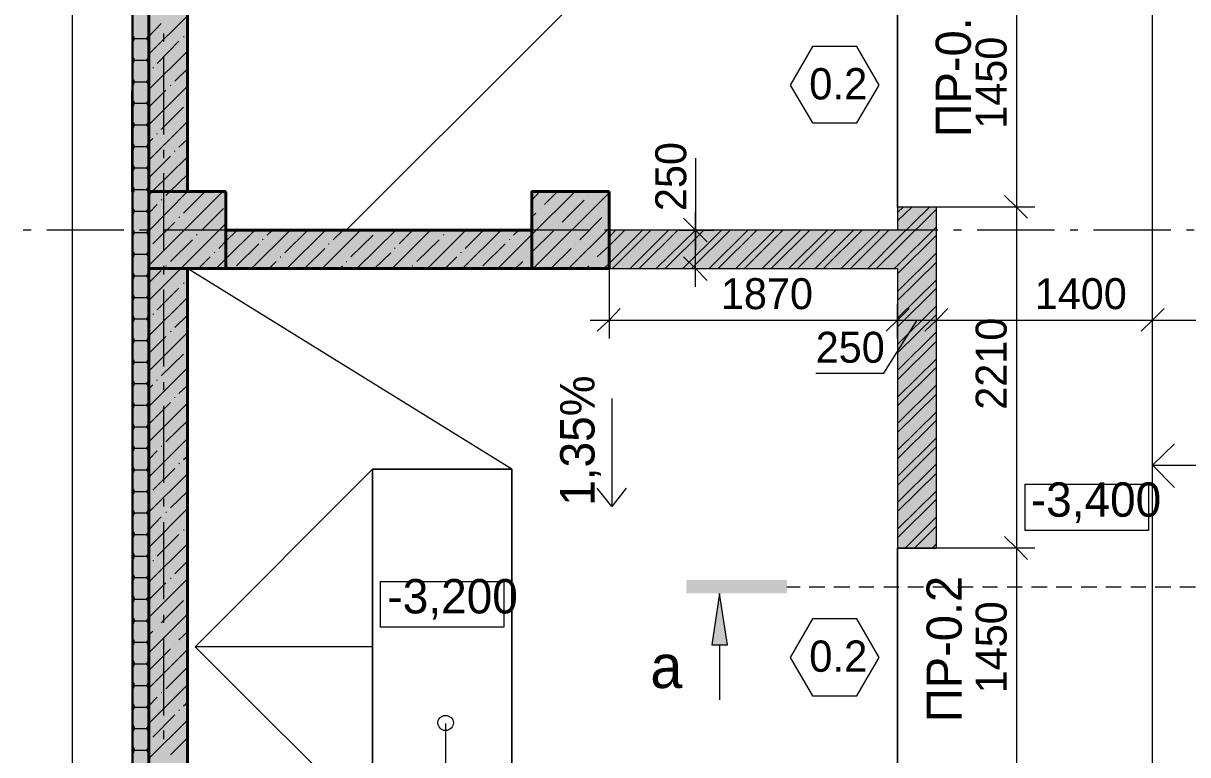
# Model space of a CAD drawing. Header units: millimetres. Extents: x -401725 to 250493, y 305116 to 802890.
# Drawn here: x -375134.015 to -375131.046, y 508981.639 to 508983.505 of the extents above; entities that cross this region are included whole.
import ezdxf

# ---------------------------------------------------------------- set-up
doc = ezdxf.new("R2010")
doc.units = ezdxf.units.MM
doc.layers.add('PDF _Геометрия', color=7, linetype='Continuous', true_color=0x1d1d1d)
doc.layers.add('PDF _Сплошная заливка', color=7, linetype='Continuous', true_color=0xffffff)
doc.layers.add('PDF _Текст', color=7, linetype='Continuous')

msp = doc.modelspace()

# ---------------------------------------------------------------- hatches: boundary and pattern name
at = {"layer": 'PDF _Сплошная заливка', "transparency": 33554559}
h = msp.add_hatch(color=256, dxfattribs=at)
h.paths.add_polyline_path([(-375131.6866, 508981.5958), (-375131.7866, 508981.5958), (-375131.7866, 508980.7725), (-375131.6866, 508980.7725)])
h.paths.add_polyline_path([(-375131.7866, 508983.6074), (-375131.6866, 508983.6074), (-375131.6866, 508984.3757), (-375131.7866, 508984.3757)])
h.paths.add_polyline_path([(-375131.7866, 508982.1658), (-375131.6866, 508982.1658), (-375131.6866, 508983.0358), (-375131.7866, 508983.0358)])
msp.add_hatch(color=7, dxfattribs=at).paths.add_polyline_path([(-375132.2199, 508981.9308), (-375132.2216, 508981.9308), (-375132.2216, 508981.9425), (-375132.2232, 508981.9425), (-375132.2232, 508981.9525), (-375132.2249, 508981.9525), (-375132.2249, 508981.9642), (-375132.2266, 508981.9642), (-375132.2266, 508981.9742), (-375132.2282, 508981.9742), (-375132.2282, 508981.9858), (-375132.2299, 508981.9858), (-375132.2299, 508981.9975), (-375132.2316, 508981.9975), (-375132.2316, 508982.0075), (-375132.2332, 508982.0075), (-375132.2332, 508982.0192), (-375132.2349, 508982.0192), (-375132.2349, 508982.0292), (-375132.2366, 508982.0292), (-375132.2366, 508982.0408), (-375132.2382, 508982.0408), (-375132.2382, 508982.0508), (-375132.2399, 508982.0508), (-375132.2416, 508982.0408), (-375132.2432, 508982.0292), (-375132.2449, 508982.0192), (-375132.2466, 508982.0075), (-375132.2482, 508981.9975), (-375132.2516, 508981.9742), (-375132.2532, 508981.9642), (-375132.2549, 508981.9525), (-375132.2566, 508981.9425), (-375132.2582, 508981.9308), (-375132.2599, 508981.9208), (-375132.2199, 508981.9192)])

# ---------------------------------------------------------------- linework, layer by layer
at = {"layer": 'PDF _Геометрия', "color": 7, "lineweight": 9}
for points in [[(-375112.9847, 508987.9021), (-375112.9847, 508988.0554), (-375133.8905, 508988.0554), (-375133.8905, 508975.6543)], [(-375133.7381, 508987.9021), (-375133.7381, 508975.8076), (-375133.7347, 508975.8076), (-375133.6964, 508975.8076), (-375133.6947, 508975.8076)], [(-375133.7347, 508975.8105), (-375133.7347, 508987.8983)], [(-375133.6964, 508987.86), (-375133.6964, 508975.8505), (-375133.6947, 508975.8505), (-375133.6947, 508983.0752)], [(-375131.1364, 508980.7722), (-375131.1364, 508983.9805), (-375131.6864, 508983.9805), (-375131.6864, 508984.3754)], [(-375131.8764, 508983.9455), (-375132.2231, 508983.9455), (-375132.2231, 508984.2138), (-375132.2231, 508983.9455), (-375133.1914, 508982.9772)], [(-375133.5964, 508983.0754), (-375133.5964, 508984.1771)], [(-375131.6864, 508983.6071), (-375131.7864, 508983.6071), (-375131.7864, 508983.0355)], [(-375131.7864, 508983.0355), (-375131.7864, 508983.6071)], [(-375131.4364, 508983.6071), (-375131.4831, 508983.6071), (-375131.4831, 508983.0355)], [(-375133.6564, 508983.4571), (-375133.6564, 508983.4788)], [(-375133.6564, 508983.2205), (-375133.6564, 508983.4188)], [(-375133.7381, 508983.0754), (-375133.7381, 508983.3321)], [(-375133.5964, 508983.3321), (-375133.5964, 508983.0755)], [(-375133.6564, 508983.1605), (-375133.6564, 508983.1821)], [(-375132.3014, 508983.1605), (-375132.3014, 508982.9855)], [(-375133.6564, 508982.9255), (-375133.6564, 508983.1221)], [(-375133.4981, 508983.0754), (-375133.4981, 508983.0471)], [(-375132.7181, 508983.0121), (-375132.7181, 508983.0754), (-375132.5214, 508983.0754), (-375132.5214, 508983.0121)], [(-375133.4981, 508983.0471), (-375133.4981, 508983.0121)], [(-375131.6864, 508983.0355), (-375131.7864, 508983.0355)], [(-375131.4831, 508983.0355), (-375131.7297, 508983.0355)], [(-375131.6864, 508982.1655), (-375131.6864, 508983.0354)], [(-375131.4364, 508983.0355), (-375131.4831, 508983.0355), (-375131.4831, 508982.1655)], [(-375132.3014, 508982.8321), (-375132.3014, 508983.0238)], [(-375133.9947, 508982.9771), (-375134.0147, 508982.9771)], [(-375133.7581, 508982.9771), (-375133.9547, 508982.9771)], [(-375133.6981, 508982.9771), (-375133.7181, 508982.9771)], [(-375133.4614, 508982.9771), (-375133.6581, 508982.9771)], [(-375132.7181, 508982.9771), (-375133.498, 508982.9771)], [(-375133.4014, 508982.9771), (-375133.4214, 508982.9771)], [(-375133.1647, 508982.9771), (-375133.3614, 508982.9771)], [(-375133.1047, 508982.9771), (-375133.1247, 508982.9771)], [(-375132.8681, 508982.9771), (-375133.0647, 508982.9771)], [(-375132.8081, 508982.9771), (-375132.8297, 508982.9771)], [(-375132.5714, 508982.9771), (-375132.7681, 508982.9771)], [(-375132.5114, 508982.9771), (-375132.5331, 508982.9771)], [(-375131.7864, 508982.9771), (-375132.5214, 508982.9771)], [(-375132.2747, 508982.9771), (-375132.4731, 508982.9771)], [(-375132.3431, 508982.9771), (-375132.3014, 508982.9771), (-375132.2547, 508982.9771)], [(-375132.3014, 508982.9855), (-375132.3014, 508982.9271)], [(-375132.2147, 508982.9771), (-375132.2364, 508982.9771)], [(-375131.9797, 508982.9771), (-375132.1764, 508982.9771)], [(-375131.9181, 508982.9771), (-375131.9397, 508982.9771)], [(-375131.6831, 508982.9771), (-375131.8797, 508982.9771)], [(-375131.6231, 508982.9771), (-375131.6431, 508982.9771)], [(-375131.3864, 508982.9771), (-375131.5831, 508982.9771)], [(-375131.3264, 508982.9771), (-375131.3464, 508982.9771)], [(-375131.0897, 508982.9771), (-375131.2864, 508982.9771)], [(-375131.0297, 508982.9771), (-375131.0497, 508982.9771)], [(-375133.6564, 508982.8638), (-375133.6564, 508982.8855)], [(-375132.7697, 508982.3671), (-375133.5964, 508982.8788)], [(-375133.5964, 508980.7721), (-375133.5964, 508982.8787)], [(-375132.7364, 508982.8788), (-375131.7864, 508982.8788)], [(-375132.5214, 508982.8788), (-375132.5214, 508982.7471), (-375132.5214, 508982.7005)], [(-375132.3431, 508982.8788), (-375132.3014, 508982.8788), (-375132.2547, 508982.8788)], [(-375133.6564, 508982.6288), (-375133.6564, 508982.8254)], [(-375131.7864, 508982.7471), (-375131.7864, 508982.7888)], [(-375131.6864, 508982.7471), (-375131.6864, 508982.7888)], [(-375131.1364, 508982.7471), (-375131.1364, 508982.7888)], [(-375132.5697, 508982.7471), (-375131.7864, 508982.7471)], [(-375131.8214, 508982.6121), (-375131.7364, 508982.7471)], [(-375131.7864, 508982.7005), (-375131.7864, 508982.7471), (-375131.6864, 508982.7471)], [(-375131.6864, 508982.7005), (-375131.6864, 508982.7471), (-375131.1364, 508982.7471)], [(-375131.1364, 508982.7005), (-375131.1364, 508982.7471), (-375130.6947, 508982.7471)], [(-375133.6564, 508982.5688), (-375133.6564, 508982.5888)], [(-375131.9947, 508982.6121), (-375131.8214, 508982.6121)], [(-375133.6564, 508982.3321), (-375133.6564, 508982.5288)], [(-375132.5147, 508982.5471), (-375132.5147, 508982.2721)], [(-375131.1364, 508982.3771), (-375131.0797, 508982.4321)], [(-375131.0797, 508982.3205), (-375131.1364, 508982.3771), (-375130.7431, 508982.3771)], [(-375133.1247, 508982.3671), (-375133.5764, 508981.9138)], [(-375133.1247, 508982.2805), (-375133.1247, 508982.3671), (-375132.7697, 508982.3671), (-375132.7697, 508981.8305)], [(-375132.4781, 508982.3188), (-375132.5147, 508982.2721), (-375132.5514, 508982.3188)], [(-375131.4614, 508982.3288), (-375131.1464, 508982.3288), (-375131.1464, 508982.2105), (-375131.4614, 508982.2105)], [(-375131.4614, 508982.3288), (-375131.4614, 508982.2105)], [(-375133.6564, 508982.2721), (-375133.6564, 508982.2921)], [(-375132.7697, 508981.8305), (-375132.7697, 508981.4621), (-375133.1247, 508981.4621), (-375133.1247, 508982.2804)], [(-375131.7864, 508982.2638), (-375131.7864, 508982.2621)], [(-375133.6564, 508982.0355), (-375133.6564, 508982.2321)], [(-375131.6864, 508982.1655), (-375131.7864, 508982.1655), (-375131.7864, 508980.7722)], [(-375131.7864, 508981.5955), (-375131.7864, 508982.1654)], [(-375131.4831, 508982.1655), (-375131.7297, 508982.1655)], [(-375131.4364, 508982.1655), (-375131.4831, 508982.1655), (-375131.4831, 508981.5955)], [(-375133.1047, 508982.0805), (-375132.7897, 508982.0805), (-375132.7897, 508981.9638), (-375133.1047, 508981.9638)], [(-375133.1047, 508982.0805), (-375133.1047, 508981.9638)], [(-375133.6564, 508981.9755), (-375133.6564, 508981.9955)], [(-375132.9481, 508981.9638), (-375132.9481, 508981.9638)], [(-375133.6564, 508981.7388), (-375133.6564, 508981.9354)], [(-375133.1247, 508981.4621), (-375133.5764, 508981.9138)], [(-375133.1247, 508981.9138), (-375133.5764, 508981.9138)], [(-375132.2397, 508981.9188), (-375132.2397, 508981.7788)], [(-375133.6564, 508981.6788), (-375133.6564, 508981.7005)], [(-375132.9381, 508981.7188), (-375132.9381, 508980.6238)]]:
    msp.add_lwpolyline(points, dxfattribs=at)
at = {"layer": 'PDF _Геометрия', "color": 7, "lineweight": 40}
msp.add_lwpolyline([(-375133.6947, 508983.0754), (-375133.6947, 508984.1771)], dxfattribs=at)
for points in [[(-375133.6947, 508983.0754), (-375133.5964, 508983.0754), (-375133.5964, 508984.1771), (-375133.6947, 508984.1771)], [(-375133.4981, 508983.0754), (-375133.6947, 508983.0754), (-375133.6947, 508982.8788), (-375133.4981, 508982.8788)], [(-375132.5214, 508983.0754), (-375132.7181, 508983.0754), (-375132.7181, 508982.8788), (-375132.5214, 508982.8788)], [(-375132.7181, 508982.9771), (-375133.498, 508982.9771), (-375133.498, 508982.8788), (-375132.7181, 508982.8788)], [(-375133.6947, 508982.8788), (-375133.6947, 508980.7722), (-375133.5964, 508980.7722), (-375133.5964, 508982.8788)]]:
    msp.add_lwpolyline(points, close=True, dxfattribs=at)
at = {"layer": 'PDF _Геометрия', "lineweight": 9}
for points in [[(-375133.6947, 508983.4255), (-375133.5964, 508983.5238)], [(-375133.6947, 508983.4705), (-375133.6631, 508983.5038)], [(-375133.7347, 508983.4721), (-375133.7314, 508983.4655), (-375133.6997, 508983.4655)], [(-375133.7347, 508983.4571), (-375133.7314, 508983.4655)], [(-375133.6997, 508983.4655), (-375133.6964, 508983.4705)], [(-375133.6964, 508983.4605), (-375133.6997, 508983.4655)], [(-375133.6731, 508983.4021), (-375133.6181, 508983.4588)], [(-375133.6064, 508983.4688), (-375133.6047, 508983.4705)], [(-375133.7347, 508983.4171), (-375133.7314, 508983.4105), (-375133.6997, 508983.4105)], [(-375133.6997, 508983.4105), (-375133.6964, 508983.4155)], [(-375133.6947, 508983.3355), (-375133.5964, 508983.4338)], [(-375133.7347, 508983.4021), (-375133.7314, 508983.4105)], [(-375133.6964, 508983.4055), (-375133.6997, 508983.4105)], [(-375133.6847, 508983.3905), (-375133.6831, 508983.3921)], [(-375133.6281, 508983.3571), (-375133.5964, 508983.3888)], [(-375133.7347, 508983.3621), (-375133.7314, 508983.3555), (-375133.6997, 508983.3555)], [(-375133.7347, 508983.3471), (-375133.7314, 508983.3555)], [(-375133.6997, 508983.3555), (-375133.6964, 508983.3605)], [(-375133.6964, 508983.3505), (-375133.6997, 508983.3555)], [(-375133.6947, 508983.2455), (-375133.5964, 508983.3438)], [(-375133.6947, 508983.2905), (-375133.6514, 508983.3338)], [(-375133.6397, 508983.3455), (-375133.6381, 508983.3471)], [(-375133.7347, 508983.3071), (-375133.7314, 508983.3005), (-375133.6997, 508983.3005)], [(-375133.7347, 508983.2921), (-375133.7314, 508983.3005)], [(-375133.6997, 508983.3005), (-375133.6964, 508983.3055)], [(-375133.6964, 508983.2955), (-375133.6997, 508983.3005)], [(-375133.6631, 508983.2338), (-375133.6064, 508983.2904)], [(-375133.7347, 508983.2521), (-375133.7314, 508983.2455), (-375133.6997, 508983.2455)], [(-375133.7347, 508983.2371), (-375133.7314, 508983.2455)], [(-375133.6997, 508983.2455), (-375133.6964, 508983.2505)], [(-375133.6964, 508983.2405), (-375133.6997, 508983.2455)], [(-375133.6947, 508983.1555), (-375133.5964, 508983.2538)], [(-375133.6947, 508983.2005), (-375133.6847, 508983.2105)], [(-375133.6731, 508983.2221), (-375133.6731, 508983.2238)], [(-375133.6181, 508983.1888), (-375133.5964, 508983.2088)], [(-375133.7347, 508983.1971), (-375133.7314, 508983.1905), (-375133.6997, 508983.1905)], [(-375133.7347, 508983.1821), (-375133.7314, 508983.1905)], [(-375133.6997, 508983.1905), (-375133.6964, 508983.1955)], [(-375133.6964, 508983.1855), (-375133.6997, 508983.1905)], [(-375133.6281, 508983.1771), (-375133.6281, 508983.1788)], [(-375133.6947, 508983.1105), (-375133.6397, 508983.1654)], [(-375133.6864, 508983.0754), (-375133.5964, 508983.1638)], [(-375133.7347, 508983.1421), (-375133.7314, 508983.1355), (-375133.6997, 508983.1355)], [(-375133.7347, 508983.1271), (-375133.7314, 508983.1355)], [(-375133.6997, 508983.1355), (-375133.6964, 508983.1405)], [(-375133.6964, 508983.1305), (-375133.6997, 508983.1355)], [(-375133.6414, 508983.0754), (-375133.5964, 508983.1188)], [(-375133.7347, 508983.0871), (-375133.7314, 508983.0805), (-375133.6997, 508983.0805)], [(-375133.7347, 508983.0721), (-375133.7314, 508983.0805)], [(-375133.6997, 508983.0805), (-375133.6964, 508983.0855)], [(-375133.6964, 508983.0754), (-375133.6997, 508983.0805)], [(-375133.6947, 508983.0655), (-375133.6864, 508983.0754)], [(-375133.6947, 508982.9755), (-375133.5964, 508983.0754)], [(-375133.6947, 508982.8871), (-375133.5064, 508983.0754)], [(-375133.6514, 508983.0655), (-375133.6414, 508983.0754)], [(-375133.6064, 508983.0205), (-375133.5514, 508983.0754)], [(-375132.7181, 508983.0538), (-375132.6981, 508983.0754)], [(-375132.7181, 508982.9655), (-375132.6081, 508983.0754)], [(-375132.7147, 508982.8788), (-375132.5214, 508983.0721)], [(-375132.6864, 508983.0421), (-375132.6531, 508983.0754)], [(-375132.5731, 508983.0655), (-375132.5731, 508983.0655)], [(-375133.7347, 508983.0321), (-375133.7314, 508983.0255), (-375133.6997, 508983.0255)], [(-375133.6997, 508983.0255), (-375133.6964, 508983.0305)], [(-375133.6947, 508983.0205), (-375133.6731, 508983.0421)], [(-375133.6631, 508983.0538), (-375133.6614, 508983.0555)], [(-375133.5614, 508982.9755), (-375133.5047, 508983.0321)], [(-375132.6964, 508983.0321), (-375132.6964, 508983.0321)], [(-375132.6414, 508982.9971), (-375132.5847, 508983.0538)], [(-375133.7347, 508983.0171), (-375133.7314, 508983.0255)], [(-375133.6964, 508983.0205), (-375133.6997, 508983.0255)], [(-375133.6181, 508983.0088), (-375133.6164, 508983.0105)], [(-375132.7181, 508983.0105), (-375132.7081, 508983.0205)], [(-375132.5964, 508982.9521), (-375132.5397, 508983.0088)], [(-375132.5281, 508983.0205), (-375132.5281, 508983.0205)], [(-375133.7347, 508982.9771), (-375133.7314, 508982.9705), (-375133.6997, 508982.9705)], [(-375133.7347, 508982.9621), (-375133.7314, 508982.9705)], [(-375133.6997, 508982.9705), (-375133.6964, 508982.9755)], [(-375133.6964, 508982.9655), (-375133.6997, 508982.9705)], [(-375133.6847, 508982.9421), (-375133.6281, 508982.9971)], [(-375133.6131, 508982.8788), (-375133.4981, 508982.9938)], [(-375133.4981, 508982.9038), (-375133.4247, 508982.9771)], [(-375133.4981, 508982.9488), (-375133.4697, 508982.9771)], [(-375133.4331, 508982.8788), (-375133.3347, 508982.9771)], [(-375133.3931, 508982.9638), (-375133.3797, 508982.9771)], [(-375133.3481, 508982.9188), (-375133.2914, 508982.9754)], [(-375133.3431, 508982.8788), (-375133.2447, 508982.9771)], [(-375133.2531, 508982.8788), (-375133.1547, 508982.9771)], [(-375133.2247, 508982.9521), (-375133.1997, 508982.9771)], [(-375133.1647, 508982.8788), (-375133.0647, 508982.9771)], [(-375133.1114, 508982.9755), (-375133.1114, 508982.9771)], [(-375133.0747, 508982.8788), (-375132.9764, 508982.9771)], [(-375133.0564, 508982.9421), (-375133.0214, 508982.9771)], [(-375132.9847, 508982.8788), (-375132.8864, 508982.9771)], [(-375132.9331, 508982.9755), (-375132.9314, 508982.9771)], [(-375132.8947, 508982.8788), (-375132.7964, 508982.9771)], [(-375132.8881, 508982.9305), (-375132.8414, 508982.9771)], [(-375132.7647, 508982.9638), (-375132.7514, 508982.9771)], [(-375132.7197, 508982.9188), (-375132.7181, 508982.9205), (-375132.6631, 508982.9754)], [(-375132.6514, 508982.9871), (-375132.6514, 508982.9871)], [(-375132.6247, 508982.8788), (-375132.5214, 508982.9821)], [(-375133.6397, 508982.8971), (-375133.5831, 508982.9521)], [(-375133.5731, 508982.9638), (-375133.5714, 508982.9655)], [(-375133.5164, 508982.9305), (-375133.4981, 508982.9488)], [(-375133.4714, 508982.8855), (-375133.4147, 508982.9421)], [(-375133.4047, 508982.9521), (-375133.4031, 508982.9538)], [(-375133.2364, 508982.9421), (-375133.2347, 508982.9421)], [(-375133.1797, 508982.9088), (-375133.1231, 508982.9638)], [(-375133.0114, 508982.8971), (-375132.9547, 508982.9521)], [(-375132.9431, 508982.9638), (-375132.9431, 508982.9655)], [(-375132.8431, 508982.8855), (-375132.7864, 508982.9421)], [(-375132.8047, 508982.8788), (-375132.7181, 508982.9654)], [(-375132.7747, 508982.9521), (-375132.7747, 508982.9538)], [(-375132.6064, 508982.9421), (-375132.6064, 508982.9421)], [(-375133.7347, 508982.9221), (-375133.7314, 508982.9155), (-375133.6997, 508982.9155)], [(-375133.7347, 508982.9071), (-375133.7314, 508982.9155)], [(-375133.6997, 508982.9155), (-375133.6964, 508982.9205)], [(-375133.6964, 508982.9105), (-375133.6997, 508982.9155)], [(-375133.6947, 508982.9305), (-375133.6947, 508982.9321)], [(-375133.5281, 508982.9188), (-375133.5264, 508982.9205)], [(-375133.2981, 508982.8788), (-375133.2464, 508982.9304)], [(-375133.1197, 508982.8788), (-375133.0781, 508982.9188)], [(-375133.0681, 508982.9305), (-375133.0664, 508982.9321)], [(-375132.8981, 508982.9188), (-375132.8981, 508982.9205)], [(-375132.6697, 508982.8788), (-375132.6181, 508982.9304)], [(-375132.5514, 508982.9088), (-375132.5214, 508982.9371)], [(-375133.6514, 508982.8855), (-375133.6497, 508982.8871)], [(-375133.5681, 508982.8788), (-375133.5381, 508982.9088)], [(-375133.5231, 508982.8788), (-375133.4981, 508982.9038)], [(-375133.3881, 508982.8788), (-375133.3697, 508982.8971)], [(-375133.3597, 508982.9088), (-375133.3581, 508982.9088)], [(-375133.2081, 508982.8788), (-375133.2014, 508982.8855)], [(-375133.1914, 508982.8971), (-375133.1897, 508982.8971)], [(-375133.0231, 508982.8855), (-375133.0214, 508982.8871)], [(-375132.9397, 508982.8788), (-375132.9097, 508982.9088)], [(-375132.7597, 508982.8788), (-375132.7414, 508982.8971)], [(-375132.7297, 508982.9088), (-375132.7297, 508982.9088)], [(-375132.5797, 508982.8788), (-375132.5731, 508982.8855)], [(-375132.5614, 508982.8971), (-375132.5614, 508982.8971)], [(-375132.5347, 508982.8788), (-375132.5214, 508982.8921)], [(-375133.7347, 508982.8671), (-375133.7314, 508982.8605), (-375133.6997, 508982.8605)], [(-375133.7347, 508982.8521), (-375133.7314, 508982.8605)], [(-375133.6997, 508982.8605), (-375133.6964, 508982.8655)], [(-375133.6964, 508982.8555), (-375133.6997, 508982.8605)], [(-375133.6947, 508982.7971), (-375133.6131, 508982.8788)], [(-375133.6947, 508982.8421), (-375133.6631, 508982.8738)], [(-375133.6731, 508982.7738), (-375133.6181, 508982.8288)], [(-375133.6064, 508982.8405), (-375133.6047, 508982.8421)], [(-375133.7347, 508982.8121), (-375133.7314, 508982.8055), (-375133.6997, 508982.8055)], [(-375133.7347, 508982.7971), (-375133.7314, 508982.8055)], [(-375133.6997, 508982.8055), (-375133.6964, 508982.8105)], [(-375133.6964, 508982.8005), (-375133.6997, 508982.8055)], [(-375133.6947, 508982.7071), (-375133.5964, 508982.8054)], [(-375133.6847, 508982.7621), (-375133.6831, 508982.7638)], [(-375133.7347, 508982.7571), (-375133.7314, 508982.7505), (-375133.6997, 508982.7505)], [(-375133.7347, 508982.7421), (-375133.7314, 508982.7505)], [(-375133.6997, 508982.7505), (-375133.6964, 508982.7555)], [(-375133.6964, 508982.7455), (-375133.6997, 508982.7505)], [(-375133.6281, 508982.7288), (-375133.5964, 508982.7604)], [(-375133.7347, 508982.7021), (-375133.7314, 508982.6955), (-375133.6997, 508982.6955)], [(-375133.6947, 508982.6171), (-375133.5964, 508982.7154)], [(-375133.6947, 508982.6621), (-375133.6514, 508982.7054)], [(-375133.6397, 508982.7171), (-375133.6381, 508982.7188)], [(-375133.7347, 508982.6871), (-375133.7314, 508982.6955)], [(-375133.6997, 508982.6955), (-375133.6964, 508982.7005)], [(-375133.6964, 508982.6905), (-375133.6997, 508982.6955)], [(-375133.7347, 508982.6471), (-375133.7314, 508982.6405), (-375133.6997, 508982.6405)], [(-375133.6997, 508982.6405), (-375133.6964, 508982.6455)], [(-375133.6631, 508982.6055), (-375133.6064, 508982.6604)], [(-375133.7347, 508982.6321), (-375133.7314, 508982.6405)], [(-375133.6964, 508982.6355), (-375133.6997, 508982.6405)], [(-375133.6947, 508982.5271), (-375133.5964, 508982.6254)], [(-375133.7347, 508982.5921), (-375133.7314, 508982.5855), (-375133.6997, 508982.5855)], [(-375133.7347, 508982.5771), (-375133.7314, 508982.5855)], [(-375133.6997, 508982.5855), (-375133.6964, 508982.5905)], [(-375133.6964, 508982.5805), (-375133.6997, 508982.5855)], [(-375133.6731, 508982.5938), (-375133.6731, 508982.5955)], [(-375133.6947, 508982.5721), (-375133.6847, 508982.5821)], [(-375133.6181, 508982.5605), (-375133.5964, 508982.5805)], [(-375133.7347, 508982.5371), (-375133.7314, 508982.5305), (-375133.6997, 508982.5305)], [(-375133.7347, 508982.5221), (-375133.7314, 508982.5305)], [(-375133.6997, 508982.5305), (-375133.6964, 508982.5355)], [(-375133.6964, 508982.5255), (-375133.6997, 508982.5305)], [(-375133.6947, 508982.4821), (-375133.6397, 508982.5371)], [(-375133.6947, 508982.4371), (-375133.5964, 508982.5354)], [(-375133.6281, 508982.5488), (-375133.6281, 508982.5505)], [(-375133.7347, 508982.4821), (-375133.7314, 508982.4755), (-375133.6997, 508982.4755)], [(-375133.7347, 508982.4671), (-375133.7314, 508982.4755)], [(-375133.6997, 508982.4755), (-375133.6964, 508982.4805)], [(-375133.6964, 508982.4705), (-375133.6997, 508982.4755)], [(-375133.6514, 508982.4371), (-375133.5964, 508982.4904)], [(-375133.6947, 508982.3471), (-375133.5964, 508982.4454)], [(-375133.7347, 508982.4271), (-375133.7314, 508982.4205), (-375133.6997, 508982.4205)], [(-375133.7347, 508982.4121), (-375133.7314, 508982.4205)], [(-375133.6997, 508982.4205), (-375133.6964, 508982.4255)], [(-375133.6964, 508982.4155), (-375133.6997, 508982.4205)], [(-375133.6947, 508982.3921), (-375133.6731, 508982.4138)], [(-375133.6631, 508982.4255), (-375133.6614, 508982.4255)], [(-375133.6181, 508982.3805), (-375133.6164, 508982.3821)], [(-375133.6064, 508982.3921), (-375133.5964, 508982.4005)], [(-375133.7347, 508982.3721), (-375133.7314, 508982.3655), (-375133.6997, 508982.3655)], [(-375133.7347, 508982.3571), (-375133.7314, 508982.3655)], [(-375133.6997, 508982.3655), (-375133.6964, 508982.3705)], [(-375133.6964, 508982.3605), (-375133.6997, 508982.3655)], [(-375133.6947, 508982.2571), (-375133.5964, 508982.3554)], [(-375133.6847, 508982.3138), (-375133.6281, 508982.3688)], [(-375133.7347, 508982.3171), (-375133.7314, 508982.3105), (-375133.6997, 508982.3105)], [(-375133.7347, 508982.3021), (-375133.7314, 508982.3105)], [(-375133.6997, 508982.3105), (-375133.6964, 508982.3155)], [(-375133.6964, 508982.3055), (-375133.6997, 508982.3105)], [(-375133.6947, 508982.3021), (-375133.6947, 508982.3021)], [(-375133.6397, 508982.2688), (-375133.5964, 508982.3104)], [(-375133.7347, 508982.2621), (-375133.7314, 508982.2555), (-375133.6997, 508982.2555)], [(-375133.6997, 508982.2555), (-375133.6964, 508982.2605)], [(-375133.6947, 508982.1671), (-375133.5964, 508982.2671)], [(-375133.6514, 508982.2571), (-375133.6497, 508982.2571)], [(-375133.7347, 508982.2471), (-375133.7314, 508982.2555)], [(-375133.6964, 508982.2505), (-375133.6997, 508982.2555)], [(-375133.6947, 508982.2121), (-375133.6631, 508982.2454)], [(-375133.7347, 508982.2088), (-375133.7314, 508982.2005), (-375133.6997, 508982.2005)], [(-375133.7347, 508982.1921), (-375133.7314, 508982.2005)], [(-375133.6997, 508982.2005), (-375133.6964, 508982.2055)], [(-375133.6964, 508982.1955), (-375133.6997, 508982.2005)], [(-375133.6731, 508982.1455), (-375133.6181, 508982.2004)], [(-375133.6064, 508982.2121), (-375133.6047, 508982.2121)], [(-375133.6947, 508982.0788), (-375133.5964, 508982.1771)], [(-375133.7347, 508982.1538), (-375133.7314, 508982.1455), (-375133.6997, 508982.1455)], [(-375133.7347, 508982.1371), (-375133.7314, 508982.1455)], [(-375133.6997, 508982.1455), (-375133.6964, 508982.1505)], [(-375133.6964, 508982.1405), (-375133.6997, 508982.1455)], [(-375133.6847, 508982.1338), (-375133.6831, 508982.1338)], [(-375133.6281, 508982.1005), (-375133.5964, 508982.1321)], [(-375133.7347, 508982.0988), (-375133.7314, 508982.0905), (-375133.6997, 508982.0905)], [(-375133.7347, 508982.0821), (-375133.7314, 508982.0905)], [(-375133.6997, 508982.0905), (-375133.6964, 508982.0955)], [(-375133.6964, 508982.0855), (-375133.6997, 508982.0905)], [(-375133.6947, 508981.9888), (-375133.5964, 508982.0871)], [(-375133.6397, 508982.0888), (-375133.6381, 508982.0888)], [(-375133.6947, 508982.0338), (-375133.6514, 508982.0771)], [(-375133.7347, 508982.0438), (-375133.7314, 508982.0355), (-375133.6997, 508982.0355)], [(-375133.7347, 508982.0271), (-375133.7314, 508982.0355)], [(-375133.6997, 508982.0355), (-375133.6964, 508982.0405)], [(-375133.6964, 508982.0305), (-375133.6997, 508982.0355)], [(-375133.6631, 508981.9755), (-375133.6064, 508982.0321)], [(-375133.6947, 508981.8988), (-375133.5964, 508981.9971)], [(-375133.7347, 508981.9888), (-375133.7314, 508981.9805), (-375133.6997, 508981.9805)], [(-375133.7347, 508981.9721), (-375133.7314, 508981.9805)], [(-375133.6997, 508981.9805), (-375133.6964, 508981.9855)], [(-375133.6964, 508981.9755), (-375133.6997, 508981.9805)], [(-375133.6731, 508981.9655), (-375133.6731, 508981.9655)], [(-375133.7347, 508981.9338), (-375133.7314, 508981.9255), (-375133.6997, 508981.9255)], [(-375133.6997, 508981.9255), (-375133.6964, 508981.9305)], [(-375133.6947, 508981.9438), (-375133.6847, 508981.9538)], [(-375133.6181, 508981.9321), (-375133.5964, 508981.9521)], [(-375133.7347, 508981.9171), (-375133.7314, 508981.9255)], [(-375133.6964, 508981.9205), (-375133.6997, 508981.9255)], [(-375133.6947, 508981.8538), (-375133.6397, 508981.9088)], [(-375133.6947, 508981.8088), (-375133.5964, 508981.9071)], [(-375133.6281, 508981.9205), (-375133.6281, 508981.9205)], [(-375133.7347, 508981.8788), (-375133.7314, 508981.8705), (-375133.6997, 508981.8705)], [(-375133.7347, 508981.8621), (-375133.7314, 508981.8705)], [(-375133.6997, 508981.8705), (-375133.6964, 508981.8755)], [(-375133.6964, 508981.8655), (-375133.6997, 508981.8705)], [(-375133.6514, 508981.8071), (-375133.5964, 508981.8621)], [(-375133.7347, 508981.8238), (-375133.7314, 508981.8155), (-375133.6997, 508981.8155)], [(-375133.7347, 508981.8071), (-375133.7314, 508981.8155)], [(-375133.6997, 508981.8155), (-375133.6964, 508981.8205)], [(-375133.6964, 508981.8105), (-375133.6997, 508981.8155)], [(-375133.6947, 508981.7188), (-375133.5964, 508981.8171)], [(-375133.6947, 508981.7638), (-375133.6731, 508981.7855)], [(-375133.6631, 508981.7971), (-375133.6614, 508981.7971)], [(-375133.7347, 508981.7688), (-375133.7314, 508981.7605), (-375133.6997, 508981.7605)], [(-375133.7347, 508981.7521), (-375133.7314, 508981.7605)], [(-375133.6997, 508981.7605), (-375133.6964, 508981.7655)], [(-375133.6964, 508981.7555), (-375133.6997, 508981.7605)], [(-375133.6181, 508981.7521), (-375133.6164, 508981.7521)], [(-375133.6064, 508981.7638), (-375133.5964, 508981.7721)], [(-375133.6947, 508981.6288), (-375133.5964, 508981.7271)], [(-375133.6847, 508981.6838), (-375133.6281, 508981.7404)], [(-375133.7347, 508981.7138), (-375133.7314, 508981.7055), (-375133.6997, 508981.7055)], [(-375133.7347, 508981.6971), (-375133.7314, 508981.7055)], [(-375133.6997, 508981.7055), (-375133.6964, 508981.7105)], [(-375133.6964, 508981.7005), (-375133.6997, 508981.7055)], [(-375133.6947, 508981.6738), (-375133.6947, 508981.6738)], [(-375133.6397, 508981.6388), (-375133.5964, 508981.6821)], [(-375133.7347, 508981.6588), (-375133.7314, 508981.6505), (-375133.6997, 508981.6505)], [(-375133.7347, 508981.6421), (-375133.7314, 508981.6505)], [(-375133.6997, 508981.6505), (-375133.6964, 508981.6555)], [(-375133.6964, 508981.6455), (-375133.6997, 508981.6505)]]:
    msp.add_lwpolyline(points, dxfattribs=at)
at = {"layer": 'PDF _Геометрия', "color": 7, "lineweight": 9}
for points in [[(-375132.0597, 508983.3471), (-375132.0031, 508983.2505), (-375131.8897, 508983.2505), (-375131.8331, 508983.3471), (-375131.8897, 508983.4454), (-375132.0031, 508983.4454)], [(-375132.7697, 508982.3671), (-375133.1247, 508982.3671), (-375133.1247, 508981.4622), (-375132.7697, 508981.4622)], [(-375132.2197, 508981.9188), (-375132.2397, 508982.0504), (-375132.2597, 508981.9188)], [(-375132.0597, 508981.8871), (-375132.0031, 508981.7888), (-375131.8897, 508981.7888), (-375131.8331, 508981.8871), (-375131.8897, 508981.9854), (-375132.0031, 508981.9854)]]:
    msp.add_lwpolyline(points, close=True, dxfattribs=at)
at = {"layer": 'PDF _Геометрия', "color": 7, "lineweight": 18}
for points in [[(-375131.4547, 508983.0071), (-375131.4831, 508983.0355), (-375131.5131, 508983.0654)], [(-375132.3314, 508983.0071), (-375132.3014, 508982.9771), (-375132.2714, 508982.9471)], [(-375132.3314, 508982.9088), (-375132.3014, 508982.8788), (-375132.2714, 508982.8488)], [(-375132.4931, 508982.7771), (-375132.5214, 508982.7471), (-375132.5514, 508982.7188)], [(-375131.7564, 508982.7771), (-375131.7864, 508982.7471), (-375131.8147, 508982.7188)], [(-375131.6581, 508982.7771), (-375131.6864, 508982.7471), (-375131.7164, 508982.7188)], [(-375131.1064, 508982.7771), (-375131.1364, 508982.7471), (-375131.1647, 508982.7188)], [(-375131.4547, 508982.1371), (-375131.4831, 508982.1655), (-375131.5131, 508982.1954)]]:
    msp.add_lwpolyline(points, dxfattribs=at)
at = {"layer": 'PDF _Геометрия', "color": 24, "lineweight": 9, "true_color": 0x8f1d1d}
for points in [[(-375131.7864, 508983.0221), (-375131.7714, 508983.0355)], [(-375131.7864, 508982.9555), (-375131.7047, 508983.0354)], [(-375131.7864, 508983.0005), (-375131.7497, 508983.0354)], [(-375131.7864, 508982.9321), (-375131.6864, 508983.0304)], [(-375132.5214, 508982.9588), (-375132.5047, 508982.9771)], [(-375132.5214, 508982.8921), (-375132.4364, 508982.9771)], [(-375132.5214, 508982.9371), (-375132.4814, 508982.9771)], [(-375132.5131, 508982.8788), (-375132.4147, 508982.9771)], [(-375132.4681, 508982.8788), (-375132.3697, 508982.9771)], [(-375132.4447, 508982.8788), (-375132.3464, 508982.9771)], [(-375132.4014, 508982.8788), (-375132.3014, 508982.9771)], [(-375132.3781, 508982.8788), (-375132.2797, 508982.9771)], [(-375132.3331, 508982.8788), (-375132.2347, 508982.9771)], [(-375132.3114, 508982.8788), (-375132.2131, 508982.9771)], [(-375132.2664, 508982.8788), (-375132.1681, 508982.9771)], [(-375132.2431, 508982.8788), (-375132.1447, 508982.9771)], [(-375132.1981, 508982.8788), (-375132.0997, 508982.9771)], [(-375132.1764, 508982.8788), (-375132.0781, 508982.9771)], [(-375132.1314, 508982.8788), (-375132.0331, 508982.9771)], [(-375132.1081, 508982.8788), (-375132.0097, 508982.9771)], [(-375132.0631, 508982.8788), (-375131.9647, 508982.9771)], [(-375132.0414, 508982.8788), (-375131.9431, 508982.9771)], [(-375131.9964, 508982.8788), (-375131.8981, 508982.9771)], [(-375131.9747, 508982.8788), (-375131.8764, 508982.9771)], [(-375131.9297, 508982.8788), (-375131.8314, 508982.9771)], [(-375131.9064, 508982.8788), (-375131.8081, 508982.9771)], [(-375131.7864, 508982.8871), (-375131.6864, 508982.9854)], [(-375131.8614, 508982.8788), (-375131.7864, 508982.9554)], [(-375131.7864, 508982.8655), (-375131.6864, 508982.9638)], [(-375131.8397, 508982.8788), (-375131.7864, 508982.9321)], [(-375131.7864, 508982.8205), (-375131.6864, 508982.9188)], [(-375131.7947, 508982.8788), (-375131.7864, 508982.8871)], [(-375131.7864, 508982.7971), (-375131.6864, 508982.8954)], [(-375131.7864, 508982.7521), (-375131.6864, 508982.8504)], [(-375131.7864, 508982.7305), (-375131.6864, 508982.8288)], [(-375131.7864, 508982.6855), (-375131.6864, 508982.7838)], [(-375131.7864, 508982.6638), (-375131.6864, 508982.7621)], [(-375131.7864, 508982.6188), (-375131.6864, 508982.7171)], [(-375131.7864, 508982.5955), (-375131.6864, 508982.6938)], [(-375131.7864, 508982.5505), (-375131.6864, 508982.6488)], [(-375131.7864, 508982.5288), (-375131.6864, 508982.6271)], [(-375131.7864, 508982.4838), (-375131.6864, 508982.5821)], [(-375131.7864, 508982.4605), (-375131.6864, 508982.5588)], [(-375131.7864, 508982.4155), (-375131.6864, 508982.5138)], [(-375131.7864, 508982.3938), (-375131.6864, 508982.4921)], [(-375131.7864, 508982.3488), (-375131.6864, 508982.4471)], [(-375131.7864, 508982.3255), (-375131.6864, 508982.4254)], [(-375131.7864, 508982.2821), (-375131.6864, 508982.3804)], [(-375131.7864, 508982.2588), (-375131.6864, 508982.3571)], [(-375131.7864, 508982.2138), (-375131.6864, 508982.3121)], [(-375131.7864, 508982.1921), (-375131.6864, 508982.2904)], [(-375131.7664, 508982.1655), (-375131.6864, 508982.2454)], [(-375131.7431, 508982.1655), (-375131.6864, 508982.2221)], [(-375131.6981, 508982.1655), (-375131.6864, 508982.1771)]]:
    msp.add_lwpolyline(points, dxfattribs=at)
at = {"layer": 'PDF _Геометрия', "color": 16, "lineweight": 20, "true_color": 0x800000}
for points in [[(-375131.7864, 508983.0355), (-375131.7864, 508982.9771)], [(-375131.7864, 508982.8788), (-375131.7864, 508982.1655), (-375131.6864, 508982.1655), (-375131.6864, 508983.0354), (-375131.7864, 508983.0354)], [(-375131.7864, 508982.9771), (-375132.5214, 508982.9771), (-375132.5214, 508982.8788), (-375131.7864, 508982.8788)]]:
    msp.add_lwpolyline(points, dxfattribs=at)
at = {"layer": 'PDF _Геометрия', "color": 8, "lineweight": 9, "true_color": 0x808080}
for points in [[(-375132.0681, 508982.0671), (-375132.0347, 508982.0671)], [(-375132.0114, 508982.0671), (-375131.9714, 508982.0671)], [(-375131.9481, 508982.0671), (-375131.9081, 508982.0671)], [(-375131.8847, 508982.0671), (-375131.8464, 508982.0671)], [(-375131.8214, 508982.0671), (-375131.7831, 508982.0671)], [(-375131.7597, 508982.0671), (-375131.7197, 508982.0671)], [(-375131.6964, 508982.0671), (-375131.6564, 508982.0671)], [(-375131.6331, 508982.0671), (-375131.5931, 508982.0671)], [(-375131.5697, 508982.0671), (-375131.5314, 508982.0671)], [(-375131.5064, 508982.0671), (-375131.4681, 508982.0671)], [(-375131.4447, 508982.0671), (-375131.4047, 508982.0671)], [(-375131.3814, 508982.0671), (-375131.3414, 508982.0671)], [(-375131.3181, 508982.0671), (-375131.2781, 508982.0671)], [(-375131.2547, 508982.0671), (-375131.2164, 508982.0671)], [(-375131.1914, 508982.0671), (-375131.1531, 508982.0671)], [(-375131.1297, 508982.0671), (-375131.0897, 508982.0671)], [(-375131.0664, 508982.0671), (-375131.0264, 508982.0671)]]:
    msp.add_lwpolyline(points, dxfattribs=at)
at = {"layer": 'PDF _Геометрия', "color": 7, "lineweight": 5}
for points in [[(-375132.9581, 508981.7205), (-375132.9581, 508981.7305), (-375132.9497, 508981.7388), (-375132.9381, 508981.7388)], [(-375132.9381, 508981.7388), (-375132.9281, 508981.7388), (-375132.9181, 508981.7305), (-375132.9181, 508981.7205)], [(-375132.9381, 508981.7005), (-375132.9497, 508981.7005), (-375132.9581, 508981.7105), (-375132.9581, 508981.7205)], [(-375132.9181, 508981.7205), (-375132.9181, 508981.7105), (-375132.9281, 508981.7005), (-375132.9381, 508981.7005)]]:
    msp.add_open_spline(points, degree=3, dxfattribs=at)
at = {"layer": 'PDF _Геометрия', "color": 7, "lineweight": 9}
for points in [[(-375132.9581, 508981.7205), (-375132.9581, 508981.7305), (-375132.9497, 508981.7388), (-375132.9381, 508981.7388)], [(-375132.9381, 508981.7388), (-375132.9281, 508981.7388), (-375132.9181, 508981.7305), (-375132.9181, 508981.7205)], [(-375132.9381, 508981.7005), (-375132.9497, 508981.7005), (-375132.9581, 508981.7105), (-375132.9581, 508981.7205)], [(-375132.9181, 508981.7205), (-375132.9181, 508981.7105), (-375132.9281, 508981.7005), (-375132.9381, 508981.7005)]]:
    msp.add_open_spline(points, degree=3, dxfattribs=at)
at = {"layer": 'PDF _Сплошная заливка', "lineweight": 5, "transparency": 33554559}
for points in [[(-375133.7349, 508987.8989), (-375133.7349, 508975.8111), (-375133.6965, 508987.8989), (-375133.6965, 508975.8111)], [(-375133.6949, 508984.1774), (-375133.6949, 508983.0758), (-375133.5965, 508984.1774), (-375133.5965, 508983.0758)], [(-375133.6949, 508983.0758), (-375133.6949, 508982.8791), (-375133.4982, 508983.0758), (-375133.4982, 508982.8791)], [(-375132.7182, 508983.0758), (-375132.7182, 508982.8791), (-375132.5216, 508983.0758), (-375132.5216, 508982.8791)], [(-375133.4982, 508982.9775), (-375133.4982, 508982.8791), (-375132.7182, 508982.9775), (-375132.7182, 508982.8791)], [(-375132.5216, 508982.9775), (-375132.5216, 508982.8791), (-375131.7866, 508982.9775), (-375131.7866, 508982.8791)], [(-375133.6949, 508982.8791), (-375133.6949, 508980.7725), (-375133.5965, 508982.8791), (-375133.5965, 508980.7725)]]:
    msp.add_solid(points, dxfattribs=at)
at = {"layer": 'PDF _Сплошная заливка', "color": 7, "lineweight": 5, "transparency": 33554559}
msp.add_solid([(-375132.3249, 508982.0842), (-375132.3249, 508982.0508), (-375132.0683, 508982.0842), (-375132.0683, 508982.0508)], dxfattribs=at)

# ---------------------------------------------------------------- texts
at = {"layer": 'PDF _Текст', "attachment_point": 4, "rotation": 90, "style": ''}
for s, insert, char_height in [('ПР-0.2', (-375131.6434, 508983.2138), 0.08971), ('1450', (-375131.5469, 508983.2355), 0.07891), ('250', (-375132.3636, 508983.0255), 0.07891), ('2210', (-375131.5469, 508982.5188), 0.07891), ('1,35%', (-375132.5942, 508982.2738), 0.08768), ('ПР-0.2', (-375131.6667, 508981.7221), 0.08971), ('1450', (-375131.5469, 508981.7955), 0.07891)]:
    msp.add_mtext(s, dxfattribs=dict(at, insert=insert, char_height=char_height))
at = {"layer": 'PDF _Текст', "attachment_point": 4, "style": ''}
for s, insert, char_height in [('0.2', (-375132.0114, 508983.3497), 0.0798), ('1870', (-375132.2364, 508982.8143), 0.07891), ('1400', (-375131.4364, 508982.8143), 0.07891), ('250', (-375131.9947, 508982.6776), 0.07891), ('-3,400', (-375131.4464, 508982.2816), 0.08768), ('-3,200', (-375133.0864, 508982.0349), 0.08768), ('0.2', (-375132.0114, 508981.8897), 0.0798), ('а', (-375132.4164, 508981.8634), 0.1103)]:
    msp.add_mtext(s, dxfattribs=dict(at, insert=insert, char_height=char_height))

doc.saveas('drawing.dxf')
